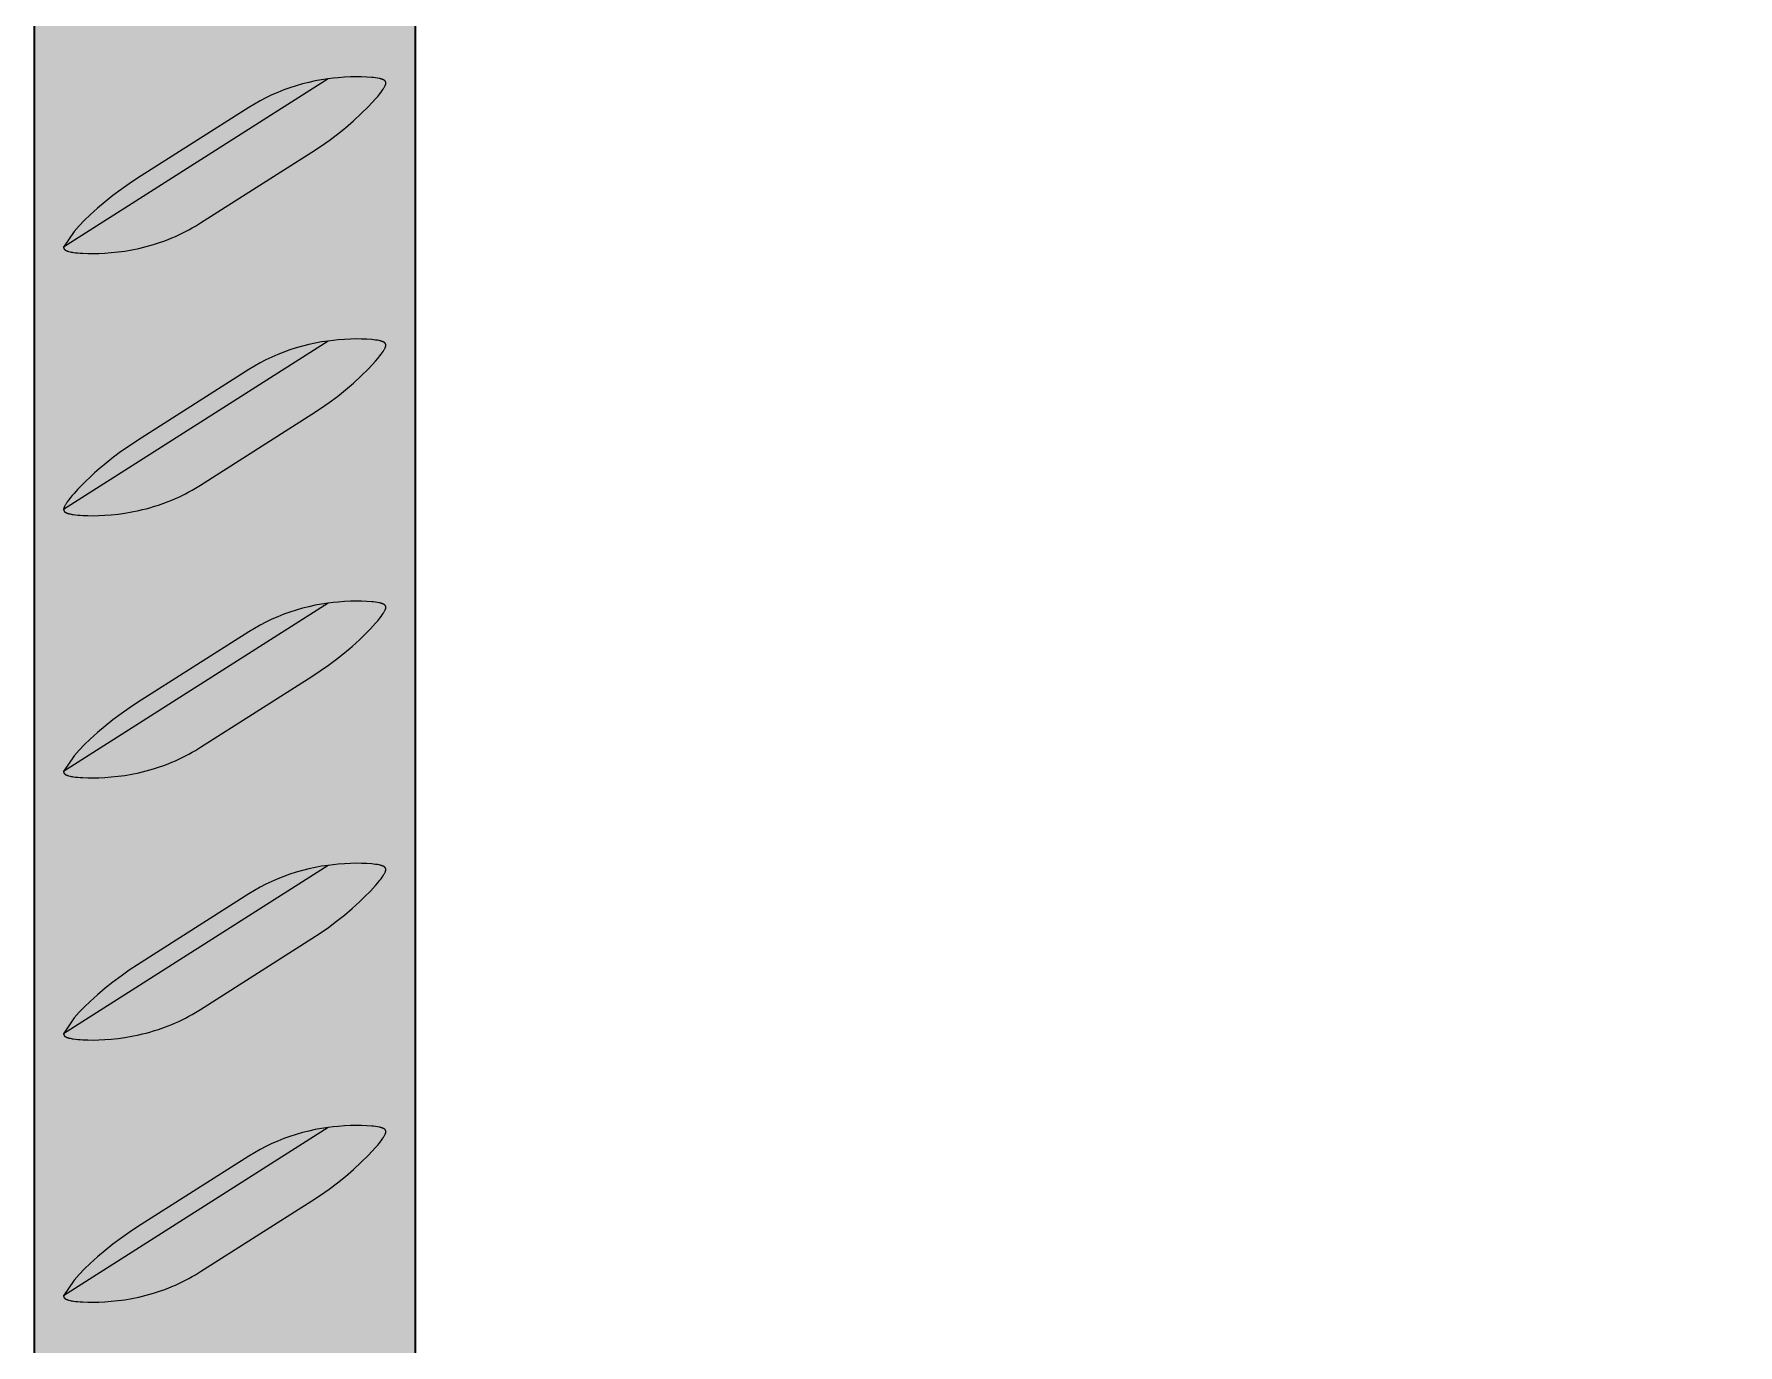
# Model space of a CAD drawing. Header units: millimetres. Extents: x -8 to 1608, y -703 to 404.
# Drawn here: x 1041.3 to 1112.8, y 236 to 291 of the extents above; entities that cross this region are included whole.
import ezdxf

# ---------------------------------------------------------------- set-up
doc = ezdxf.new("R2010")
doc.units = ezdxf.units.MM
doc.layers.add('Blocks', color=7, linetype='Continuous')
doc.layers.add('Blocks$Fill', color=7, linetype='Continuous', true_color=0xffffff)
doc.layers.add('Blocks$Inner', color=7, linetype='Continuous', lineweight=25, true_color=0x007f00)
doc.layers.add('Blocks$Outline', color=7, linetype='Continuous', lineweight=35, true_color=0xff3f3f)

# ---------------------------------------------------------------- blocks, each defined once
blk = doc.blocks.new('Rebar Coffee Table Side')
at = {"layer": 'Blocks$Fill'}
h = blk.add_hatch(color=256, dxfattribs=at)
h.paths.add_polyline_path([(94.85, 185.249), (95.1, 184.98), (108.803, 184.98), (550.85, 184.98), (550.85, 4), (550.851, 1.932), (550.855, 1.864), (550.861, 1.795), (550.869, 1.728), (550.879, 1.66), (550.892, 1.593), (550.907, 1.526), (550.924, 1.46), (550.944, 1.395), (550.966, 1.33), (550.99, 1.266), (551.016, 1.203), (551.044, 1.141), (551.074, 1.08), (551.107, 1.02), (551.141, 0.961), (551.178, 0.903), (551.216, 0.847), (551.257, 0.792), (551.299, 0.738), (551.343, 0.686), (551.389, 0.635), (551.436, 0.586), (551.485, 0.538), (551.536, 0.493), (551.588, 0.449), (551.642, 0.406), (551.697, 0.366), (551.753, 0.328), (551.811, 0.291), (551.87, 0.257), (551.93, 0.224), (551.991, 0.194), (552.053, 0.166), (552.116, 0.139), (552.18, 0.115), (552.245, 0.094), (552.311, 0.074), (552.377, 0.057), (552.443, 0.042), (552.51, 0.029), (552.578, 0.019), (552.646, 0.01), (552.714, 0.005), (552.782, 0.001), (552.85, 0), (564.919, 0.001), (564.987, 0.005), (565.055, 0.01), (565.123, 0.019), (565.19, 0.029), (565.257, 0.042), (565.324, 0.057), (565.39, 0.074), (565.455, 0.094), (565.52, 0.115), (565.584, 0.139), (565.647, 0.166), (565.709, 0.194), (565.77, 0.224), (565.83, 0.257), (565.889, 0.291), (565.947, 0.328), (566.004, 0.366), (566.059, 0.406), (566.112, 0.449), (566.165, 0.493), (566.215, 0.538), (566.264, 0.586), (566.312, 0.635), (566.358, 0.686), (566.402, 0.738), (566.444, 0.792), (566.484, 0.847), (566.523, 0.903), (566.559, 0.961), (566.594, 1.02), (566.626, 1.08), (566.656, 1.141), (566.685, 1.203), (566.711, 1.266), (566.735, 1.33), (566.757, 1.395), (566.776, 1.46), (566.793, 1.526), (566.808, 1.593), (566.821, 1.66), (566.832, 1.728), (566.84, 1.795), (566.846, 1.864), (566.849, 1.932), (566.85, 2), (566.85, 397), (559.345, 397), (550.851, 397), (550.85, 385.98), (429.135, 385.98), (428.886, 386), (546.85, 386), (547.85, 387), (547.85, 403), (546.85, 404), (98.85, 404), (97.85, 403), (97.85, 387), (98.85, 386), (216.815, 386), (216.565, 385.98), (95.1, 385.98), (94.851, 385.722), (94.85, 397), (91.783, 397), (87.794, 397), (86.355, 397), (78.85, 397), (78.85, 3), (78.851, 1.932), (78.855, 1.864), (78.861, 1.795), (78.869, 1.728), (78.879, 1.66), (78.892, 1.593), (78.907, 1.526), (78.924, 1.46), (78.944, 1.395), (78.966, 1.33), (78.99, 1.266), (79.016, 1.203), (79.044, 1.141), (79.074, 1.08), (79.107, 1.02), (79.141, 0.961), (79.178, 0.903), (79.216, 0.847), (79.257, 0.792), (79.299, 0.738), (79.343, 0.686), (79.389, 0.635), (79.436, 0.586), (79.485, 0.538), (79.536, 0.493), (79.588, 0.449), (79.642, 0.406), (79.697, 0.366), (79.753, 0.328), (79.811, 0.291), (79.87, 0.257), (79.93, 0.224), (79.991, 0.194), (80.053, 0.166), (80.116, 0.139), (80.18, 0.115), (80.245, 0.094), (80.311, 0.074), (80.377, 0.057), (80.443, 0.042), (80.51, 0.029), (80.578, 0.019), (80.646, 0.01), (80.714, 0.005), (80.782, 0.001), (80.85, 0), (92.919, 0.001), (92.987, 0.005), (93.055, 0.01), (93.123, 0.019), (93.19, 0.029), (93.257, 0.042), (93.324, 0.057), (93.39, 0.074), (93.455, 0.094), (93.52, 0.115), (93.584, 0.139), (93.647, 0.166), (93.709, 0.194), (93.77, 0.224), (93.83, 0.257), (93.889, 0.291), (93.947, 0.328), (94.004, 0.366), (94.059, 0.406), (94.112, 0.449), (94.165, 0.493), (94.215, 0.538), (94.264, 0.586), (94.312, 0.635), (94.358, 0.686), (94.402, 0.738), (94.444, 0.792), (94.484, 0.847), (94.523, 0.903), (94.559, 0.961), (94.594, 1.02), (94.626, 1.08), (94.656, 1.141), (94.685, 1.203), (94.711, 1.266), (94.735, 1.33), (94.757, 1.395), (94.776, 1.46), (94.793, 1.526), (94.808, 1.593), (94.821, 1.66), (94.832, 1.728), (94.84, 1.795), (94.846, 1.864), (94.849, 1.932), (94.85, 2)], flags=0)
h.paths.add_polyline_path([(322.147, 200.98), (95.1, 200.98), (94.851, 200.722), (94.85, 370.247), (95.1, 369.98), (108.803, 369.98), (550.85, 369.98), (550.85, 200.98), (404.73, 200.98), (323.635, 200.98)], flags=0)
at = {"layer": 'Blocks$Inner'}
for points in [[(78.85, 3), (78.85, 397)], [(94.85, 370.247), (94.85, 200.722)], [(91.183, 289.159), (90.912, 289.119), (90.643, 289.07), (90.376, 289.012), (90.11, 288.946), (89.847, 288.87), (89.587, 288.786), (89.33, 288.693), (89.076, 288.592), (88.825, 288.482), (88.578, 288.364), (88.336, 288.238), (88.098, 288.103), (87.864, 287.961), (83.193, 284.986), (82.841, 284.756), (82.497, 284.516), (82.16, 284.264), (81.831, 284.003), (81.51, 283.732), (81.198, 283.451), (80.966, 283.228), (80.742, 282.998), (80.525, 282.76), (80.091, 282.094), (80.091, 282.09), (80.091, 282.086), (80.091, 282.082), (80.091, 282.078), (80.092, 282.074), (80.092, 282.07), (80.093, 282.067), (80.094, 282.063), (80.094, 282.059), (80.095, 282.056), (80.096, 282.052), (80.097, 282.048), (80.098, 282.045), (80.1, 282.041), (80.101, 282.038), (80.103, 282.035), (80.104, 282.033), (80.105, 282.031), (80.106, 282.028), (80.108, 282.024), (80.11, 282.021), (80.113, 282.018), (80.115, 282.015), (80.117, 282.012), (80.12, 282.009), (80.122, 282.006), (80.125, 282.003), (80.127, 282), (80.13, 281.997), (80.133, 281.995), (80.136, 281.992), (80.139, 281.99), (80.142, 281.987), (80.146, 281.984), (80.15, 281.981), (80.154, 281.978), (80.158, 281.975), (80.162, 281.972), (80.166, 281.97), (80.171, 281.967), (80.175, 281.965), (80.184, 281.96), (80.193, 281.955), (80.202, 281.951), (80.211, 281.947), (80.223, 281.942), (80.236, 281.937), (80.249, 281.932), (80.262, 281.928), (80.289, 281.92), (80.315, 281.913), (80.359, 281.902), (80.403, 281.893), (80.449, 281.885), (80.494, 281.878), (80.587, 281.865), (80.682, 281.855), (80.785, 281.846), (80.891, 281.84), (81.108, 281.831), (81.335, 281.829), (81.571, 281.834), (81.825, 281.846), (82.091, 281.866), (82.373, 281.896), (82.654, 281.935), (82.953, 281.986), (83.25, 282.047), (83.404, 282.083), (83.558, 282.122), (83.712, 282.164), (83.864, 282.209), (84.077, 282.276), (84.288, 282.35), (84.478, 282.421), (84.628, 282.482), (84.777, 282.545), (84.924, 282.612), (85.07, 282.682), (85.21, 282.752), (85.348, 282.825), (85.485, 282.901), (85.621, 282.98), (85.837, 283.113), (90.507, 286.088), (90.873, 286.325), (91.23, 286.575), (91.578, 286.836), (91.917, 287.109), (92.247, 287.394), (92.567, 287.69), (92.876, 287.997), (93.175, 288.314), (93.268, 288.422), (93.358, 288.533), (93.409, 288.6), (93.459, 288.668), (93.496, 288.722), (93.514, 288.749), (93.531, 288.777), (93.545, 288.8), (93.557, 288.823), (93.569, 288.847), (93.575, 288.859), (93.581, 288.871), (93.584, 288.88), (93.588, 288.889), (93.592, 288.898), (93.595, 288.908), (93.598, 288.917), (93.601, 288.926), (93.603, 288.936), (93.604, 288.941), (93.605, 288.946), (93.607, 288.953), (93.608, 288.96), (93.608, 288.964), (93.609, 288.968), (93.609, 288.972), (93.609, 288.975), (93.609, 288.979), (93.61, 288.983), (93.61, 288.987), (93.609, 288.99), (93.609, 288.994), (93.609, 288.998), (93.608, 289.002), (93.608, 289.005), (93.607, 289.009), (93.607, 289.012), (93.606, 289.015), (93.605, 289.018), (93.604, 289.021), (93.603, 289.025), (93.602, 289.028), (93.601, 289.031), (93.6, 289.034), (93.599, 289.037), (93.597, 289.04), (93.596, 289.043), (93.594, 289.046), (93.593, 289.049), (93.591, 289.052), (93.589, 289.054), (93.587, 289.057), (93.585, 289.06), (93.582, 289.063), (93.58, 289.066), (93.578, 289.069), (93.575, 289.072), (93.573, 289.074), (93.57, 289.077), (93.567, 289.08), (93.564, 289.082), (93.562, 289.084), (93.559, 289.087), (93.556, 289.089), (93.553, 289.091), (93.547, 289.096), (93.543, 289.099), (93.539, 289.101), (93.535, 289.104), (93.531, 289.106), (93.523, 289.111), (93.515, 289.115), (93.506, 289.119), (93.498, 289.123), (93.489, 289.127), (93.48, 289.131), (93.469, 289.135), (93.457, 289.14), (93.445, 289.144), (93.433, 289.148), (93.409, 289.155), (93.385, 289.161), (93.358, 289.168), (93.33, 289.174), (93.253, 289.189), (93.175, 289.201), (93.097, 289.211), (93.018, 289.219), (92.81, 289.235), (92.592, 289.243), (92.365, 289.245), (92.129, 289.24), (91.869, 289.228), (91.61, 289.208), (91.396, 289.186), (91.183, 289.159), (80.091, 282.094)], [(91.183, 278.159), (90.912, 278.119), (90.643, 278.07), (90.376, 278.012), (90.11, 277.946), (89.847, 277.87), (89.587, 277.786), (89.33, 277.693), (89.076, 277.592), (88.825, 277.482), (88.578, 277.364), (88.336, 277.238), (88.098, 277.103), (87.864, 276.961), (83.193, 273.986), (82.876, 273.779), (82.649, 273.623), (82.425, 273.463), (82.119, 273.233), (81.785, 272.966), (81.581, 272.794), (81.387, 272.624), (81.198, 272.451), (81.023, 272.284), (80.853, 272.114), (80.687, 271.939), (80.525, 271.76), (80.451, 271.674), (80.379, 271.587), (80.309, 271.497), (80.241, 271.406), (80.207, 271.357), (80.192, 271.333), (80.177, 271.309), (80.164, 271.288), (80.152, 271.267), (80.14, 271.245), (80.129, 271.223), (80.121, 271.206), (80.117, 271.197), (80.114, 271.188), (80.11, 271.18), (80.107, 271.171), (80.104, 271.162), (80.101, 271.152), (80.099, 271.145), (80.097, 271.138), (80.095, 271.131), (80.094, 271.123), (80.093, 271.116), (80.092, 271.112), (80.092, 271.109), (80.092, 271.105), (80.091, 271.101), (80.091, 271.098), (80.091, 271.094), (80.091, 271.09), (80.091, 271.086), (80.091, 271.082), (80.091, 271.078), (80.092, 271.074), (80.092, 271.07), (80.093, 271.067), (80.094, 271.063), (80.094, 271.059), (80.095, 271.056), (80.096, 271.052), (80.097, 271.048), (80.098, 271.045), (80.1, 271.041), (80.101, 271.038), (80.103, 271.035), (80.104, 271.033), (80.105, 271.031), (80.106, 271.028), (80.108, 271.024), (80.11, 271.021), (80.113, 271.018), (80.115, 271.015), (80.117, 271.012), (80.12, 271.009), (80.122, 271.006), (80.125, 271.003), (80.127, 271), (80.13, 270.997), (80.133, 270.995), (80.136, 270.992), (80.139, 270.99), (80.142, 270.987), (80.146, 270.984), (80.15, 270.981), (80.154, 270.978), (80.158, 270.975), (80.162, 270.972), (80.166, 270.97), (80.171, 270.967), (80.175, 270.965), (80.184, 270.96), (80.193, 270.955), (80.202, 270.951), (80.211, 270.947), (80.223, 270.942), (80.236, 270.937), (80.249, 270.932), (80.262, 270.928), (80.289, 270.92), (80.315, 270.913), (80.359, 270.902), (80.403, 270.893), (80.449, 270.885), (80.494, 270.878), (80.587, 270.865), (80.682, 270.855), (80.785, 270.846), (80.891, 270.84), (81.108, 270.831), (81.335, 270.829), (81.571, 270.834), (81.825, 270.846), (82.091, 270.866), (82.373, 270.896), (82.654, 270.935), (82.953, 270.986), (83.25, 271.047), (83.404, 271.083), (83.558, 271.122), (83.712, 271.164), (83.864, 271.209), (84.077, 271.276), (84.288, 271.35), (84.478, 271.421), (84.628, 271.482), (84.777, 271.545), (84.924, 271.612), (85.07, 271.682), (85.21, 271.752), (85.348, 271.825), (85.485, 271.901), (85.621, 271.98), (85.837, 272.113), (90.507, 275.088), (90.873, 275.325), (91.23, 275.575), (91.578, 275.836), (91.917, 276.109), (92.247, 276.394), (92.567, 276.69), (92.876, 276.997), (93.175, 277.314), (93.268, 277.422), (93.358, 277.533), (93.409, 277.6), (93.459, 277.668), (93.496, 277.722), (93.514, 277.749), (93.531, 277.777), (93.545, 277.8), (93.557, 277.823), (93.569, 277.847), (93.575, 277.859), (93.581, 277.871), (93.584, 277.88), (93.588, 277.889), (93.592, 277.898), (93.595, 277.908), (93.598, 277.917), (93.601, 277.926), (93.603, 277.936), (93.604, 277.941), (93.605, 277.946), (93.607, 277.953), (93.608, 277.96), (93.608, 277.964), (93.609, 277.968), (93.609, 277.972), (93.609, 277.975), (93.609, 277.979), (93.61, 277.983), (93.61, 277.987), (93.609, 277.99), (93.609, 277.994), (93.609, 277.998), (93.608, 278.002), (93.608, 278.005), (93.607, 278.009), (93.607, 278.012), (93.606, 278.015), (93.605, 278.018), (93.604, 278.021), (93.603, 278.025), (93.602, 278.028), (93.601, 278.031), (93.6, 278.034), (93.599, 278.037), (93.597, 278.04), (93.596, 278.043), (93.594, 278.046), (93.593, 278.049), (93.591, 278.052), (93.589, 278.054), (93.587, 278.057), (93.585, 278.06), (93.582, 278.063), (93.58, 278.066), (93.578, 278.069), (93.575, 278.072), (93.573, 278.074), (93.57, 278.077), (93.567, 278.08), (93.564, 278.082), (93.562, 278.084), (93.559, 278.087), (93.556, 278.089), (93.553, 278.091), (93.547, 278.096), (93.543, 278.099), (93.539, 278.101), (93.535, 278.104), (93.531, 278.106), (93.523, 278.111), (93.515, 278.115), (93.506, 278.119), (93.498, 278.123), (93.489, 278.127), (93.48, 278.131), (93.469, 278.135), (93.457, 278.14), (93.445, 278.144), (93.433, 278.148), (93.409, 278.155), (93.385, 278.161), (93.358, 278.168), (93.33, 278.174), (93.253, 278.189), (93.175, 278.201), (93.097, 278.211), (93.018, 278.219), (92.81, 278.235), (92.592, 278.243), (92.365, 278.245), (92.129, 278.24), (91.869, 278.228), (91.61, 278.208), (91.396, 278.186), (91.183, 278.159), (80.091, 271.094)], [(91.183, 267.159), (90.912, 267.119), (90.643, 267.07), (90.376, 267.012), (90.11, 266.946), (89.847, 266.87), (89.587, 266.786), (89.33, 266.693), (89.076, 266.592), (88.825, 266.482), (88.578, 266.364), (88.336, 266.238), (88.098, 266.103), (87.864, 265.961), (83.193, 262.986), (82.841, 262.756), (82.497, 262.516), (82.16, 262.264), (81.831, 262.003), (81.51, 261.732), (81.198, 261.451), (80.966, 261.228), (80.742, 260.998), (80.525, 260.76), (80.091, 260.094), (80.091, 260.09), (80.091, 260.086), (80.091, 260.082), (80.091, 260.078), (80.092, 260.074), (80.092, 260.07), (80.093, 260.067), (80.094, 260.063), (80.094, 260.059), (80.095, 260.056), (80.096, 260.052), (80.097, 260.048), (80.098, 260.045), (80.1, 260.041), (80.101, 260.038), (80.103, 260.035), (80.104, 260.033), (80.105, 260.031), (80.106, 260.028), (80.108, 260.024), (80.11, 260.021), (80.113, 260.018), (80.115, 260.015), (80.117, 260.012), (80.12, 260.009), (80.122, 260.006), (80.125, 260.003), (80.127, 260), (80.13, 259.997), (80.133, 259.995), (80.136, 259.992), (80.139, 259.99), (80.142, 259.987), (80.146, 259.984), (80.15, 259.981), (80.154, 259.978), (80.158, 259.975), (80.162, 259.972), (80.166, 259.97), (80.171, 259.967), (80.175, 259.965), (80.184, 259.96), (80.193, 259.955), (80.202, 259.951), (80.211, 259.947), (80.223, 259.942), (80.236, 259.937), (80.249, 259.932), (80.262, 259.928), (80.289, 259.92), (80.315, 259.913), (80.359, 259.902), (80.403, 259.893), (80.449, 259.885), (80.494, 259.878), (80.587, 259.865), (80.682, 259.855), (80.785, 259.846), (80.891, 259.84), (81.108, 259.831), (81.335, 259.829), (81.571, 259.834), (81.825, 259.846), (82.091, 259.866), (82.373, 259.896), (82.654, 259.935), (82.953, 259.986), (83.25, 260.047), (83.404, 260.083), (83.558, 260.122), (83.712, 260.164), (83.864, 260.209), (84.077, 260.276), (84.288, 260.35), (84.478, 260.421), (84.628, 260.482), (84.777, 260.545), (84.924, 260.612), (85.07, 260.682), (85.21, 260.752), (85.348, 260.825), (85.485, 260.901), (85.621, 260.98), (85.837, 261.113), (90.507, 264.088), (90.859, 264.318), (91.204, 264.558), (91.54, 264.81), (91.87, 265.071), (92.19, 265.342), (92.503, 265.624), (92.734, 265.846), (92.959, 266.076), (93.175, 266.314), (93.268, 266.422), (93.358, 266.533), (93.409, 266.6), (93.459, 266.668), (93.496, 266.722), (93.514, 266.749), (93.531, 266.777), (93.545, 266.8), (93.557, 266.823), (93.569, 266.847), (93.575, 266.859), (93.581, 266.871), (93.584, 266.88), (93.588, 266.889), (93.592, 266.898), (93.595, 266.908), (93.598, 266.917), (93.601, 266.926), (93.603, 266.936), (93.604, 266.941), (93.605, 266.946), (93.607, 266.953), (93.608, 266.96), (93.608, 266.964), (93.609, 266.968), (93.609, 266.972), (93.609, 266.975), (93.609, 266.979), (93.61, 266.983), (93.61, 266.987), (93.609, 266.99), (93.609, 266.994), (93.609, 266.998), (93.608, 267.002), (93.608, 267.005), (93.607, 267.009), (93.607, 267.012), (93.606, 267.015), (93.605, 267.018), (93.604, 267.021), (93.603, 267.025), (93.602, 267.028), (93.601, 267.031), (93.6, 267.034), (93.599, 267.037), (93.597, 267.04), (93.596, 267.043), (93.594, 267.046), (93.593, 267.049), (93.591, 267.052), (93.589, 267.054), (93.587, 267.057), (93.585, 267.06), (93.582, 267.063), (93.58, 267.066), (93.578, 267.069), (93.575, 267.072), (93.573, 267.074), (93.57, 267.077), (93.567, 267.08), (93.564, 267.082), (93.562, 267.084), (93.559, 267.087), (93.556, 267.089), (93.553, 267.091), (93.547, 267.096), (93.543, 267.099), (93.539, 267.101), (93.535, 267.104), (93.531, 267.106), (93.523, 267.111), (93.515, 267.115), (93.506, 267.119), (93.498, 267.123), (93.489, 267.127), (93.48, 267.131), (93.469, 267.135), (93.457, 267.14), (93.445, 267.144), (93.433, 267.148), (93.409, 267.155), (93.385, 267.161), (93.358, 267.168), (93.33, 267.174), (93.253, 267.189), (93.175, 267.201), (93.097, 267.211), (93.018, 267.219), (92.81, 267.235), (92.592, 267.243), (92.365, 267.245), (92.129, 267.24), (91.869, 267.228), (91.61, 267.208), (91.396, 267.186), (91.183, 267.159), (80.091, 260.094)], [(91.183, 256.159), (90.912, 256.119), (90.643, 256.07), (90.376, 256.012), (90.11, 255.946), (89.847, 255.87), (89.587, 255.786), (89.33, 255.693), (89.076, 255.592), (88.825, 255.482), (88.578, 255.364), (88.336, 255.238), (88.098, 255.103), (87.864, 254.961), (83.193, 251.986), (82.841, 251.756), (82.497, 251.516), (82.16, 251.264), (81.831, 251.003), (81.51, 250.732), (81.198, 250.451), (80.966, 250.228), (80.742, 249.998), (80.525, 249.76), (80.091, 249.094), (80.091, 249.09), (80.091, 249.086), (80.091, 249.082), (80.091, 249.078), (80.092, 249.074), (80.092, 249.07), (80.093, 249.067), (80.094, 249.063), (80.094, 249.059), (80.095, 249.056), (80.096, 249.052), (80.097, 249.048), (80.098, 249.045), (80.1, 249.041), (80.101, 249.038), (80.103, 249.035), (80.104, 249.033), (80.105, 249.031), (80.106, 249.028), (80.108, 249.024), (80.11, 249.021), (80.113, 249.018), (80.115, 249.015), (80.117, 249.012), (80.12, 249.009), (80.122, 249.006), (80.125, 249.003), (80.127, 249), (80.13, 248.997), (80.133, 248.995), (80.136, 248.992), (80.139, 248.99), (80.142, 248.987), (80.146, 248.984), (80.15, 248.981), (80.154, 248.978), (80.158, 248.975), (80.162, 248.972), (80.166, 248.97), (80.171, 248.967), (80.175, 248.965), (80.184, 248.96), (80.193, 248.955), (80.202, 248.951), (80.211, 248.947), (80.223, 248.942), (80.236, 248.937), (80.249, 248.932), (80.262, 248.928), (80.289, 248.92), (80.315, 248.913), (80.359, 248.902), (80.403, 248.893), (80.449, 248.885), (80.494, 248.878), (80.587, 248.865), (80.682, 248.855), (80.785, 248.846), (80.891, 248.84), (81.108, 248.831), (81.335, 248.829), (81.571, 248.834), (81.825, 248.846), (82.091, 248.866), (82.373, 248.896), (82.654, 248.935), (82.953, 248.986), (83.25, 249.047), (83.404, 249.083), (83.558, 249.122), (83.712, 249.164), (83.864, 249.209), (84.077, 249.276), (84.288, 249.35), (84.478, 249.421), (84.628, 249.482), (84.777, 249.545), (84.924, 249.612), (85.07, 249.682), (85.21, 249.752), (85.348, 249.825), (85.485, 249.901), (85.621, 249.98), (85.837, 250.113), (90.507, 253.088), (90.859, 253.318), (91.204, 253.558), (91.54, 253.81), (91.87, 254.071), (92.19, 254.342), (92.503, 254.624), (92.734, 254.846), (92.959, 255.076), (93.175, 255.314), (93.268, 255.422), (93.358, 255.533), (93.409, 255.6), (93.459, 255.668), (93.496, 255.722), (93.514, 255.749), (93.531, 255.777), (93.545, 255.8), (93.557, 255.823), (93.569, 255.847), (93.575, 255.859), (93.581, 255.871), (93.584, 255.88), (93.588, 255.889), (93.592, 255.898), (93.595, 255.908), (93.598, 255.917), (93.601, 255.926), (93.603, 255.936), (93.604, 255.941), (93.605, 255.946), (93.607, 255.953), (93.608, 255.96), (93.608, 255.964), (93.609, 255.968), (93.609, 255.972), (93.609, 255.975), (93.609, 255.979), (93.61, 255.983), (93.61, 255.987), (93.609, 255.99), (93.609, 255.994), (93.609, 255.998), (93.608, 256.002), (93.608, 256.005), (93.607, 256.009), (93.607, 256.012), (93.606, 256.015), (93.605, 256.018), (93.604, 256.021), (93.603, 256.025), (93.602, 256.028), (93.601, 256.031), (93.6, 256.034), (93.599, 256.037), (93.597, 256.04), (93.596, 256.043), (93.594, 256.046), (93.593, 256.049), (93.591, 256.052), (93.589, 256.054), (93.587, 256.057), (93.585, 256.06), (93.582, 256.063), (93.58, 256.066), (93.578, 256.069), (93.575, 256.072), (93.573, 256.074), (93.57, 256.077), (93.567, 256.08), (93.564, 256.082), (93.562, 256.084), (93.559, 256.087), (93.556, 256.089), (93.553, 256.091), (93.547, 256.096), (93.543, 256.099), (93.539, 256.101), (93.535, 256.104), (93.531, 256.106), (93.523, 256.111), (93.515, 256.115), (93.506, 256.119), (93.498, 256.123), (93.489, 256.127), (93.48, 256.131), (93.469, 256.135), (93.457, 256.14), (93.445, 256.144), (93.433, 256.148), (93.409, 256.155), (93.385, 256.161), (93.358, 256.168), (93.33, 256.174), (93.253, 256.189), (93.175, 256.201), (93.097, 256.211), (93.018, 256.219), (92.81, 256.235), (92.592, 256.243), (92.365, 256.245), (92.129, 256.24), (91.869, 256.228), (91.61, 256.208), (91.396, 256.186), (91.183, 256.159), (80.091, 249.094)], [(91.183, 245.159), (90.912, 245.119), (90.643, 245.07), (90.376, 245.012), (90.11, 244.946), (89.847, 244.87), (89.587, 244.786), (89.33, 244.693), (89.076, 244.592), (88.825, 244.482), (88.578, 244.364), (88.336, 244.238), (88.098, 244.103), (87.864, 243.961), (83.193, 240.986), (82.841, 240.756), (82.497, 240.516), (82.16, 240.264), (81.831, 240.003), (81.51, 239.732), (81.198, 239.451), (80.966, 239.228), (80.742, 238.998), (80.525, 238.76), (80.091, 238.094), (80.091, 238.09), (80.091, 238.086), (80.091, 238.082), (80.091, 238.078), (80.092, 238.074), (80.092, 238.07), (80.093, 238.067), (80.094, 238.063), (80.094, 238.059), (80.095, 238.056), (80.096, 238.052), (80.097, 238.048), (80.098, 238.045), (80.1, 238.041), (80.101, 238.038), (80.103, 238.035), (80.104, 238.033), (80.105, 238.031), (80.106, 238.028), (80.108, 238.024), (80.11, 238.021), (80.113, 238.018), (80.115, 238.015), (80.117, 238.012), (80.12, 238.009), (80.122, 238.006), (80.125, 238.003), (80.127, 238), (80.13, 237.997), (80.133, 237.995), (80.136, 237.992), (80.139, 237.99), (80.142, 237.987), (80.146, 237.984), (80.15, 237.981), (80.154, 237.978), (80.158, 237.975), (80.162, 237.972), (80.166, 237.97), (80.171, 237.967), (80.175, 237.965), (80.184, 237.96), (80.193, 237.955), (80.202, 237.951), (80.211, 237.947), (80.223, 237.942), (80.236, 237.937), (80.249, 237.932), (80.262, 237.928), (80.289, 237.92), (80.315, 237.913), (80.359, 237.902), (80.403, 237.893), (80.449, 237.885), (80.494, 237.878), (80.587, 237.865), (80.682, 237.855), (80.785, 237.846), (80.891, 237.84), (81.108, 237.831), (81.335, 237.829), (81.571, 237.834), (81.825, 237.846), (82.091, 237.866), (82.373, 237.896), (82.654, 237.935), (82.953, 237.986), (83.25, 238.047), (83.404, 238.083), (83.558, 238.122), (83.712, 238.164), (83.864, 238.209), (84.077, 238.276), (84.288, 238.35), (84.478, 238.421), (84.628, 238.482), (84.777, 238.545), (84.924, 238.612), (85.07, 238.682), (85.21, 238.752), (85.348, 238.825), (85.485, 238.901), (85.621, 238.98), (85.837, 239.113), (90.507, 242.088), (90.873, 242.325), (91.23, 242.575), (91.578, 242.836), (91.917, 243.109), (92.247, 243.394), (92.567, 243.69), (92.876, 243.997), (93.175, 244.314), (93.268, 244.422), (93.358, 244.533), (93.409, 244.6), (93.459, 244.668), (93.496, 244.722), (93.514, 244.749), (93.531, 244.777), (93.545, 244.8), (93.557, 244.823), (93.569, 244.847), (93.575, 244.859), (93.581, 244.871), (93.584, 244.88), (93.588, 244.889), (93.592, 244.898), (93.595, 244.908), (93.598, 244.917), (93.601, 244.926), (93.603, 244.936), (93.604, 244.941), (93.605, 244.946), (93.607, 244.953), (93.608, 244.96), (93.608, 244.964), (93.609, 244.968), (93.609, 244.972), (93.609, 244.975), (93.609, 244.979), (93.61, 244.983), (93.61, 244.987), (93.609, 244.99), (93.609, 244.994), (93.609, 244.998), (93.608, 245.002), (93.608, 245.005), (93.607, 245.009), (93.607, 245.012), (93.606, 245.015), (93.605, 245.018), (93.604, 245.021), (93.603, 245.025), (93.602, 245.028), (93.601, 245.031), (93.6, 245.034), (93.599, 245.037), (93.597, 245.04), (93.596, 245.043), (93.594, 245.046), (93.593, 245.049), (93.591, 245.052), (93.589, 245.054), (93.587, 245.057), (93.585, 245.06), (93.582, 245.063), (93.58, 245.066), (93.578, 245.069), (93.575, 245.072), (93.573, 245.074), (93.57, 245.077), (93.567, 245.08), (93.564, 245.082), (93.562, 245.084), (93.559, 245.087), (93.556, 245.089), (93.553, 245.091), (93.547, 245.096), (93.543, 245.099), (93.539, 245.101), (93.535, 245.104), (93.531, 245.106), (93.523, 245.111), (93.515, 245.115), (93.506, 245.119), (93.498, 245.123), (93.489, 245.127), (93.48, 245.131), (93.469, 245.135), (93.457, 245.14), (93.445, 245.144), (93.433, 245.148), (93.409, 245.155), (93.385, 245.161), (93.358, 245.168), (93.33, 245.174), (93.253, 245.189), (93.175, 245.201), (93.097, 245.211), (93.018, 245.219), (92.81, 245.235), (92.592, 245.243), (92.365, 245.245), (92.129, 245.24), (91.869, 245.228), (91.61, 245.208), (91.396, 245.186), (91.183, 245.159), (80.091, 238.094)]]:
    blk.add_lwpolyline(points, dxfattribs=at)
at = {"layer": 'Blocks$Outline'}
for points in [[(86.355, 397), (78.85, 397), (78.85, 3)], [(94.851, 200.722), (94.85, 370.247)]]:
    blk.add_lwpolyline(points, dxfattribs=at)

msp = doc.modelspace()

# ---------------------------------------------------------------- block references
at = {"layer": 'Blocks'}
msp.add_blockref('Rebar Coffee Table Side', (962.443, 0), dxfattribs=at)

doc.saveas('drawing.dxf')
